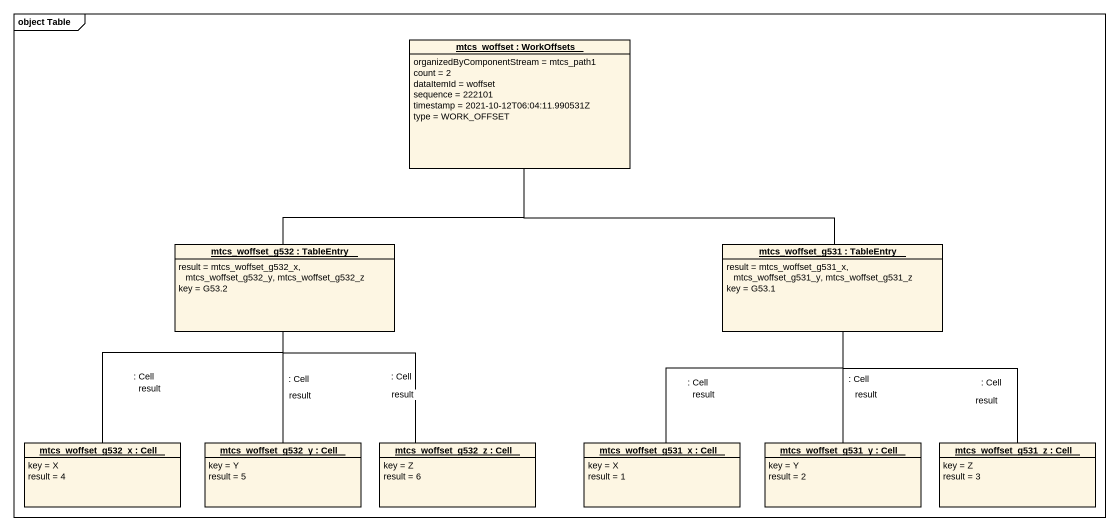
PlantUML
@startuml
mainframe object Table
hide circle
hide empty members
object "mtcs_woffset : WorkOffsets" as mtcs_woffset {
  organizedByComponentStream = mtcs_path1
  count = 2
  dataItemId = woffset
  sequence = 222101
  timestamp = 2021-10-12T06:04:11.990531Z
  type = WORK_OFFSET
}
object "mtcs_woffset_g532 : TableEntry" as mtcs_woffset_g532 {
  result = mtcs_woffset_g532_x, mtcs_woffset_g532_y, mtcs_woffset_g532_z
  key = G53.2
}
object "mtcs_woffset_g531 : TableEntry" as mtcs_woffset_g531 {
  result = mtcs_woffset_g531_x, mtcs_woffset_g531_y, mtcs_woffset_g531_z
  key = G53.1
}
object "mtcs_woffset_g532_x : Cell" as mtcs_woffset_g532_x {
  key = X
  result = 4
}
object "mtcs_woffset_g532_y : Cell" as mtcs_woffset_g532_y {
  key = Y
  result = 5
}
object "mtcs_woffset_g532_z : Cell" as mtcs_woffset_g532_z {
  key = Z
  result = 6
}
object "mtcs_woffset_g531_x : Cell" as mtcs_woffset_g531_x {
  key = X
  result = 1
}
object "mtcs_woffset_g531_y : Cell" as mtcs_woffset_g531_y {
  key = Y
  result = 2
}
object "mtcs_woffset_g531_z : Cell" as mtcs_woffset_g531_z {
  key = Z
  result = 3
}
mtcs_woffset -- mtcs_woffset_g532
mtcs_woffset -right- mtcs_woffset_g531
mtcs_woffset_g532 -- mtcs_woffset_g532_x : : Cell\nresult
mtcs_woffset_g532 -- mtcs_woffset_g532_y : : Cell\nresult
mtcs_woffset_g532 -- mtcs_woffset_g532_z : : Cell\nresult
mtcs_woffset_g531 -- mtcs_woffset_g531_x : : Cell\nresult
mtcs_woffset_g531 -- mtcs_woffset_g531_y : : Cell\nresult
mtcs_woffset_g531 -- mtcs_woffset_g531_z : : Cell\nresult
@enduml
